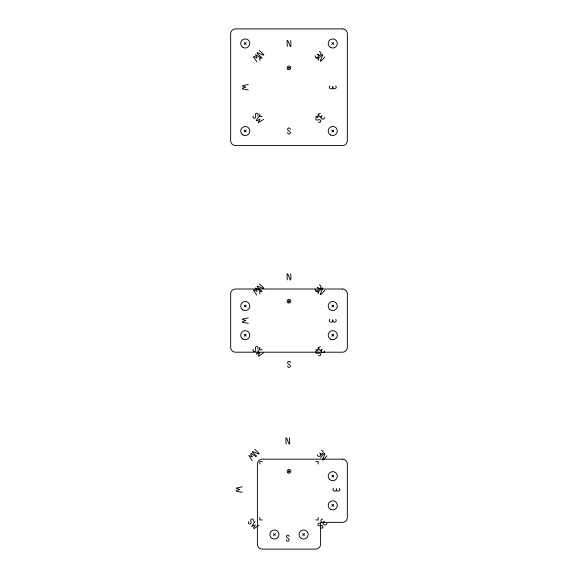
<?xml version="1.0" encoding="UTF-8"?>
<svg xmlns="http://www.w3.org/2000/svg" width="578" height="578" viewBox="0 0 578 578"><rect width="100%" height="100%" fill="white"/><g stroke="black" fill="none" stroke-linecap="round" stroke-linejoin="round"><path stroke-width="0.87" d="M259.695 115.528L256.242 120.39L256.87 120.889L259.898 119.198L258.301 122.724L263.561 119.4M259.695 348.888L256.372 354.148L259.898 352.558L258.2 355.586L258.698 356.214L263.561 352.761M255.043 521.277L251.719 526.536L255.245 524.947L253.554 527.967L254.053 528.595L258.915 525.142M244.335 44.398L246.156 42.577M288.574 68.226L289.426 67.366M244.335 131.907L246.156 130.086M331.844 44.398L333.665 42.577M318.189 58.84C330.334 44.578 312.691 71.173 324.85 56.904M320.4 113.252C316.26 114.068 320.783 119.487 322.112 115.831C318.456 117.153 323.875 121.698 324.692 117.551M331.844 131.907L333.665 130.086M244.335 306.925L246.156 305.105M244.335 336.1L246.156 334.272M288.574 301.586L289.426 300.726M318.189 292.201C330.334 277.939 312.691 304.534 324.85 290.264M331.844 306.925L333.665 305.105M320.4 346.619C316.26 347.436 320.783 352.847 322.112 349.191C318.456 350.514 323.875 355.058 324.692 350.911M331.844 336.1L333.665 334.272M288.574 471.742L289.426 470.882M320.407 457.711C332.56 443.449 314.916 470.044 327.069 455.775M273.502 535.423L275.323 533.602M331.844 477.088L333.665 475.26M302.677 535.423L304.498 533.602M331.844 506.256L333.665 504.435M322.618 519.001C318.478 519.817 323.023 525.236 324.337 521.58C320.667 522.859 326.093 527.461 326.917 523.3M248.273 84.482L242.204 85.855L245.823 87.22L242.485 88.159L242.392 88.961L248.273 89.951M248.273 317.842L242.204 319.215L245.823 320.58L242.485 321.52L242.392 322.322L248.273 323.312M242.196 486.792L236.127 488.157L239.747 489.53L236.409 490.469L236.315 491.264L242.196 492.261M262.26 58.067L259.833 58.067L259.833 60.502M315.74 58.067L318.167 58.067L318.167 60.502M262.26 116.409L259.833 116.409L259.833 113.982M315.74 116.409L318.167 116.409L318.167 113.982M262.26 291.428L259.833 291.428L259.833 293.862M315.74 291.428L318.167 291.428L318.167 293.862M262.26 349.769L259.833 349.769L259.833 347.342M315.74 349.769L318.167 349.769L318.167 347.342M262.26 461.591L259.833 461.591L259.833 464.018M315.74 461.591L318.167 461.591L318.167 464.018M262.26 519.933L259.833 519.933L259.833 517.498M315.74 519.933L318.167 519.933L318.167 517.498M260.721 57.923L255.462 54.592L257.058 58.118L254.031 56.427L253.402 56.926L256.856 61.788M260.721 291.283L255.462 287.952L257.058 291.478L254.031 289.788L253.402 290.286L256.856 295.148M256.068 456.786L251.206 453.333L250.708 453.961L252.398 456.988L248.872 455.399L252.203 460.659M331.844 42.577L333.665 44.398M319.323 51.558C323.463 52.374 318.933 57.786 317.604 54.137C321.26 55.466 315.841 59.989 315.032 55.856M288.574 67.366L289.426 68.226M259.45 50.604C273.719 62.756 247.124 45.12 261.386 57.265M244.335 42.577L246.156 44.398M331.844 130.086L333.665 131.907M244.335 130.086L246.156 131.907M319.323 284.918C323.463 285.734 318.933 291.146 317.604 287.497C321.26 288.827 315.841 293.357 315.032 289.217M331.844 305.105L333.665 306.925M331.844 334.272L333.665 336.1M288.574 300.726L289.426 301.586M259.45 283.964C273.719 296.117 247.124 278.48 261.386 290.626M244.335 305.105L246.156 306.925M244.335 334.272L246.156 336.1M321.549 450.428C325.689 451.245 321.158 456.656 319.829 453.007C323.485 454.337 318.066 458.86 317.25 454.727M331.844 475.26L333.665 477.088M331.844 504.435L333.665 506.256M288.574 470.882L289.426 471.742M254.797 449.474C269.066 461.627 242.471 443.983 256.726 456.136M302.677 533.602L304.498 535.423M273.502 533.602L275.323 535.423M339.445 488.193C341.8 491.697 334.749 492.319 336.403 488.8C338.101 492.297 331.006 491.719 333.369 488.193M335.796 85.884C338.144 89.388 331.115 90.016 332.762 86.49C334.402 90.016 327.372 89.388 329.72 85.884M335.796 319.244C338.144 322.748 331.115 323.377 332.762 319.851C334.402 323.377 327.372 322.748 329.72 319.244M290.676 40.446C292.179 59.129 285.843 27.852 287.338 46.522M290.676 273.806C292.179 292.49 285.843 261.213 287.338 279.882M289.462 437.893C290.965 456.577 284.629 425.3 286.124 443.969M320.263 523.466A1.358 1.358 0 0 0 318.001 524.051A1.358 1.358 0 0 0 319.598 525.756L321.361 525.474A1.358 1.358 0 0 1 322.958 527.187A1.358 1.358 0 0 1 320.689 527.765M253.085 521.24A1.358 1.358 0 0 0 252.499 518.979A1.358 1.358 0 0 0 250.794 520.576L251.069 522.339A1.358 1.358 0 0 1 249.364 523.935A1.358 1.358 0 0 1 248.786 521.674M289.152 536.5A1.358 1.358 0 0 0 287.136 535.307A1.358 1.358 0 0 0 287.056 537.641L288.501 538.696A1.358 1.358 0 0 1 288.429 541.03A1.358 1.358 0 0 1 286.413 539.838M318.037 117.724A1.358 1.358 0 0 0 315.776 118.302A1.358 1.358 0 0 0 317.373 120.007L319.135 119.733A1.358 1.358 0 0 1 320.732 121.438A1.358 1.358 0 0 1 318.471 122.016M257.737 115.499A1.358 1.358 0 0 0 257.152 113.23A1.358 1.358 0 0 0 255.447 114.834L255.722 116.597A1.358 1.358 0 0 1 254.017 118.194A1.358 1.358 0 0 1 253.439 115.925M290.366 129.328A1.358 1.358 0 0 0 288.35 128.135A1.358 1.358 0 0 0 288.27 130.476L289.715 131.524A1.358 1.358 0 0 1 289.643 133.865A1.358 1.358 0 0 1 287.627 132.673M318.037 351.084A1.358 1.358 0 0 0 315.776 351.662A1.358 1.358 0 0 0 317.373 353.368L319.135 353.093A1.358 1.358 0 0 1 320.732 354.798A1.358 1.358 0 0 1 318.471 355.376M257.737 348.859A1.358 1.358 0 0 0 257.152 346.59A1.358 1.358 0 0 0 255.447 348.194L255.722 349.957A1.358 1.358 0 0 1 254.017 351.554A1.358 1.358 0 0 1 253.439 349.285M290.366 362.688A1.358 1.358 0 0 0 288.35 361.496A1.358 1.358 0 0 0 288.27 363.837L289.715 364.884A1.358 1.358 0 0 1 289.643 367.225A1.358 1.358 0 0 1 287.627 366.033M342.479 28.9L235.521 28.9A4.862 4.862 0 0 0 230.658 33.762L230.658 140.721A4.862 4.862 0 0 0 235.521 145.584L342.479 145.584A4.862 4.862 0 0 0 347.342 140.721L347.342 33.762A4.862 4.862 0 0 0 342.479 28.9M342.479 289L235.521 289A4.862 4.862 0 0 0 230.658 293.862L230.658 347.342A4.862 4.862 0 0 0 235.521 352.204L342.479 352.204A4.862 4.862 0 0 0 347.342 347.342L347.342 293.862A4.862 4.862 0 0 0 342.479 289M342.479 459.156L262.26 459.156A4.862 4.862 0 0 0 257.398 464.018L257.398 544.238A4.862 4.862 0 0 0 262.26 549.1L315.74 549.1A4.862 4.862 0 0 0 320.602 544.238L320.602 522.36L342.479 522.36A4.862 4.862 0 0 0 347.342 517.498L347.342 464.018A4.862 4.862 0 0 0 342.479 459.156M288.09 472.891A1.821 1.821 0 0 0 290.821 471.316A1.821 1.821 0 0 0 288.09 469.733A1.821 1.821 0 0 0 288.09 472.891M330.479 509.29A4.559 4.559 0 0 0 337.314 505.345A4.559 4.559 0 0 0 330.479 501.401A4.559 4.559 0 0 0 330.479 509.29M329.532 479.4A4.559 4.559 0 0 0 337.155 477.356A4.559 4.559 0 0 0 331.577 471.771A4.559 4.559 0 0 0 329.532 479.4M272.137 538.465A4.559 4.559 0 0 0 278.972 534.513A4.559 4.559 0 0 0 272.137 530.568A4.559 4.559 0 0 0 272.137 538.465M301.304 538.465A4.559 4.559 0 0 0 308.146 534.513A4.559 4.559 0 0 0 301.304 530.568A4.559 4.559 0 0 0 301.304 538.465M287.714 69.085A1.821 1.821 0 0 0 290.763 68.262A1.821 1.821 0 0 0 288.53 66.029A1.821 1.821 0 0 0 287.714 69.085M242.97 134.941A4.559 4.559 0 0 0 249.804 130.996A4.559 4.559 0 0 0 242.97 127.052A4.559 4.559 0 0 0 242.97 134.941M242.97 47.432A4.559 4.559 0 0 0 249.804 43.487A4.559 4.559 0 0 0 242.97 39.535A4.559 4.559 0 0 0 242.97 47.432M330.479 47.432A4.559 4.559 0 0 0 337.314 43.487A4.559 4.559 0 0 0 330.479 39.535A4.559 4.559 0 0 0 330.479 47.432M330.479 134.941A4.559 4.559 0 0 0 337.314 130.996A4.559 4.559 0 0 0 330.479 127.052A4.559 4.559 0 0 0 330.479 134.941M288.09 302.735A1.821 1.821 0 0 0 290.821 301.152A1.821 1.821 0 0 0 288.09 299.577A1.821 1.821 0 0 0 288.09 302.735M329.532 309.237A4.559 4.559 0 0 0 337.155 307.193A4.559 4.559 0 0 0 331.577 301.615A4.559 4.559 0 0 0 329.532 309.237M242.97 309.96A4.559 4.559 0 0 0 249.804 306.015A4.559 4.559 0 0 0 242.97 302.07A4.559 4.559 0 0 0 242.97 309.96M330.479 339.134A4.559 4.559 0 0 0 337.314 335.189A4.559 4.559 0 0 0 330.479 331.237A4.559 4.559 0 0 0 330.479 339.134M242.97 339.134A4.559 4.559 0 0 0 249.804 335.189A4.559 4.559 0 0 0 242.97 331.237A4.559 4.559 0 0 0 242.97 339.134"/></g></svg>
